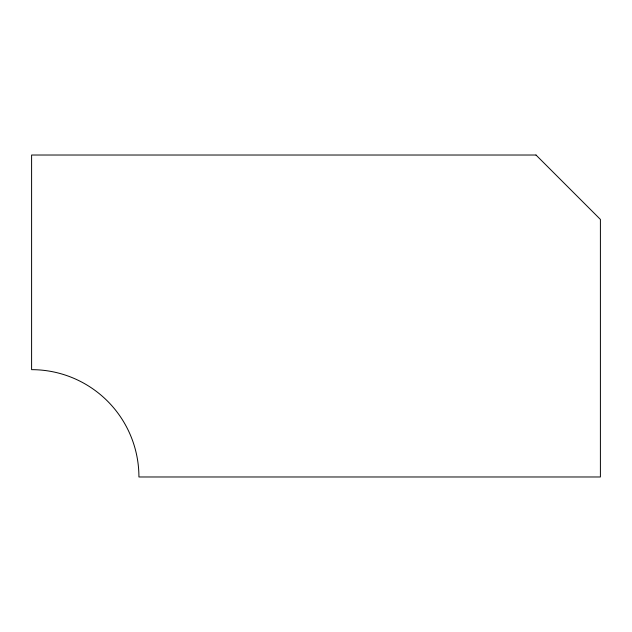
<?xml version="1.0" encoding="UTF-8"?>
<svg xmlns="http://www.w3.org/2000/svg" width="632" height="632" viewBox="0 0 632 632"><rect width="100%" height="100%" fill="white"/><g stroke="black" fill="none" stroke-linecap="round" stroke-linejoin="round"><path stroke-width="0.95" d="M536.007 155.022L31.6 155.022L31.6 369.657A107.322 107.322 0 0 1 138.922 476.978L600.4 476.978L600.4 219.415L536.007 155.022"/></g></svg>
